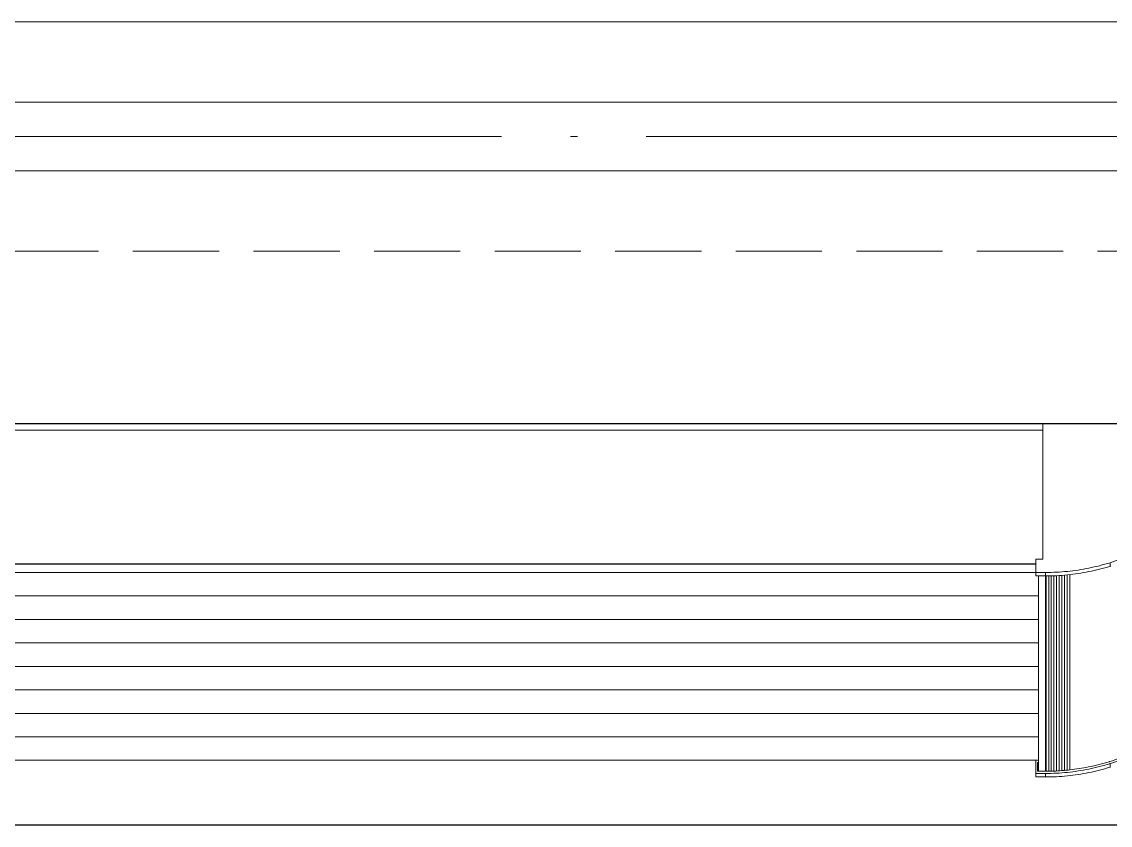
# Model space of a CAD drawing. Extents: x 27938 to 650306, y -92720 to 1524912.
# Drawn here: x 318215 to 319163, y 363724 to 364424 of the extents above; entities that cross this region are included whole.
import ezdxf

# ---------------------------------------------------------------- set-up
doc = ezdxf.new("R2010")
doc.units = 0
doc.header["$LTSCALE"] = 1000
doc.header["$MEASUREMENT"] = 0
doc.linetypes.add('DASH', pattern=[0.35, 0.25, -0.1])
doc.linetypes.add('DOTE', pattern=[2.42, 2, -0.2, 0.02, -0.2])
for name, color, linetype, lineweight in [('DOTE', 19, 'DOTE', 9), ('平面-栏杆', 135, 'Continuous', 15), ('平面-看线', 45, 'Continuous', 15), ('平面-空调预留孔', 173, 'Continuous', 15)]:
    doc.layers.add(name, color=color, linetype=linetype, lineweight=lineweight)
doc.layers.add('看线', color=251, linetype='Continuous')

# ---------------------------------------------------------------- blocks, each defined once
blk = doc.blocks.new('FGDGDRGSDGDG')
at = {"layer": 'DOTE', "linetype": 'DOTE', "ltscale": 0.3}
blk.add_line((488182.47, 515948.46), (546982.47, 515948.46), dxfattribs=at)
blk = doc.blocks.new('gdgdgdrgdfsfs')
at = {"layer": '平面-空调预留孔', "color": 0}
for p, q in [((703030.02, 763849.22), (703030.02, 763967.56)), ((703030.02, 763967.56), (703111.72, 763967.56)), ((703030.02, 763961.62), (701455.02, 763961.62)), ((703023.86, 763845.19), (701461.18, 763845.19)), ((703023.86, 763844.89), (701461.18, 763844.89)), ((703023.86, 763834.7), (703023.86, 763849.22)), ((703023.86, 763849.22), (703030.02, 763849.22)), ((703088.6, 763846.29), (703088.6, 763843.22)), ((703023.86, 763837.79), (701461.18, 763837.79)), ((703032.33, 763837.76), (703023.86, 763837.76)), ((703023.86, 763834.7), (703032.33, 763834.7)), ((703026.17, 763664.59), (703026.17, 763834.7)), ((703032.33, 763664.59), (703032.33, 763837.76)), ((703032.71, 763664.59), (703032.71, 763834.7)), ((703035.02, 763664.63), (703035.02, 763834.74)), ((703037.3, 763664.67), (703037.3, 763834.78)), ((703039.61, 763664.74), (703039.61, 763834.85)), ((703041.9, 763664.86), (703041.9, 763834.97)), ((703044.2, 763664.97), (703044.2, 763835.08)), ((703046.49, 763665.14), (703046.49, 763835.25)), ((703048.8, 763665.33), (703048.8, 763835.44)), ((703051.08, 763665.53), (703051.08, 763835.63)), ((703053.39, 763665.8), (703053.39, 763835.9)), ((703026.17, 763817.33), (701458.87, 763817.33)), ((703026.17, 763796.87), (701458.87, 763796.87)), ((703026.17, 763776.42), (701458.87, 763776.42)), ((703026.17, 763755.96), (701458.87, 763755.96)), ((703026.17, 763735.5), (701458.87, 763735.5)), ((703026.17, 763715.04), (701458.87, 763715.04)), ((703026.17, 763694.59), (701458.87, 763694.59)), ((703026.17, 763674.13), (701458.87, 763674.13)), ((703023.86, 763659.61), (703023.86, 763674.13)), ((703023.86, 763674.13), (703026.17, 763674.13)), ((703025.4, 763672.22), (703025.4, 763664.59)), ((703026.17, 763672.22), (703025.4, 763672.22)), ((703026.17, 763669.66), (703025.4, 763669.66)), ((703025.4, 763664.59), (703032.33, 763664.59)), ((703088.6, 763668.13), (703088.6, 763671.2)), ((703032.33, 763662.68), (703023.86, 763662.68)), ((703023.86, 763659.61), (703032.33, 763659.61)), ((703032.33, 763659.61), (703032.33, 763662.68))]:
    blk.add_line(p, q, dxfattribs=at)
for points, knots in [([(703133.26, 763883.2), (703129.89, 763877.56), (703121.69, 763866.55), (703106.52, 763853.71), (703094.68, 763848.16), (703088.6, 763846.29)], [0, 0, 0, 0, 21.314535, 45.206098, 69.255455, 69.255455, 69.255455, 69.255455]), ([(703088.6, 763846.29), (703082.47, 763844.4), (703070.08, 763841.25), (703051.27, 763838.4), (703038.64, 763837.76), (703032.33, 763837.76)], [0, 0, 0, 0, 24.22556, 48.472753, 72.728, 72.728, 72.728, 72.728]), ([(703032.33, 763834.7), (703038.65, 763834.7), (703051.27, 763835.33), (703070.08, 763838.18), (703082.47, 763841.33), (703088.6, 763843.22)], [0, 0, 0, 0, 24.256764, 48.502888, 72.728, 72.728, 72.728, 72.728]), ([(703088.23, 763673.05), (703094.19, 763674.89), (703105.8, 763680.33), (703120.74, 763692.97), (703128.81, 763703.85), (703132.15, 763709.47)], [0, 0, 0, 0, 23.582379, 47.010028, 68.19018, 68.19018, 68.19018, 68.19018]), ([(703133.26, 763708.11), (703129.89, 763702.47), (703121.69, 763691.46), (703106.52, 763678.62), (703094.68, 763673.07), (703088.6, 763671.2)], [0, 0, 0, 0, 21.314535, 45.206098, 69.255455, 69.255455, 69.255455, 69.255455]), ([(703053.27, 763665.76), (703058.8, 763666.38), (703070.38, 763668.2), (703081.83, 763671.1), (703087.78, 763672.91)], [0, 0, 0, 0, 21.331569, 44.806099, 44.806099, 44.806099, 44.806099]), ([(703088.6, 763671.2), (703082.47, 763669.31), (703070.08, 763666.16), (703051.27, 763663.31), (703038.65, 763662.68), (703032.33, 763662.68)], [0, 0, 0, 0, 24.225112, 48.471236, 72.728, 72.728, 72.728, 72.728]), ([(703032.33, 763659.61), (703038.64, 763659.61), (703051.27, 763660.24), (703070.08, 763663.09), (703082.47, 763666.25), (703088.6, 763668.13)], [0, 0, 0, 0, 24.255247, 48.50244, 72.728, 72.728, 72.728, 72.728])]:
    blk.add_open_spline(points, degree=3, knots=knots, dxfattribs=at)
for points in [[(703088.6, 763843.22), (703088.81, 763843.28), (703089.02, 763843.35), (703089.23, 763843.42)], [(703087.78, 763672.91), (703087.93, 763672.96), (703088.08, 763673.01), (703088.23, 763673.05)], [(703032.33, 763664.59), (703037.03, 763664.59), (703041.72, 763664.76), (703046.41, 763665.12)], [(703046.41, 763665.12), (703047.18, 763665.17), (703047.95, 763665.24), (703048.71, 763665.3)], [(703048.71, 763665.3), (703049.48, 763665.37), (703050.24, 763665.44), (703051, 763665.52)], [(703051, 763665.52), (703051.04, 763665.52), (703051.09, 763665.53), (703051.13, 763665.53)], [(703051.13, 763665.53), (703051.84, 763665.6), (703052.56, 763665.68), (703053.27, 763665.76)], [(703088.6, 763668.13), (703088.65, 763668.15), (703088.7, 763668.16), (703088.75, 763668.18)]]:
    blk.add_open_spline(points, degree=3, dxfattribs=at)

msp = doc.modelspace()

# ---------------------------------------------------------------- linework, layer by layer
at = {"layer": '平面-栏杆', "color": 8}
for p, q in [((323216.58, 364353.72), (317316.58, 364353.72)), ((323216.58, 364293.72), (317316.58, 364293.72))]:
    msp.add_line(p, q, dxfattribs=at)
at = {"layer": '平面-看线', "color": 8}
msp.add_line((323216.58, 364423.72), (317316.58, 364423.72), dxfattribs=at)
at = {"layer": '平面-看线', "color": 8, "linetype": 'DASH', "ltscale": 0.3}
msp.add_line((323216.58, 364223.72), (317316.58, 364223.72), dxfattribs=at)
at = {"layer": '看线', "color": 8, "ltscale": 0.5}
for points in [[(317316.58, 364073.72), (323216.58, 364073.72)], [(319316.58, 364073.72), (319316.58, 363723.72), (317316.58, 363723.72), (317316.58, 364073.72)]]:
    msp.add_lwpolyline(points, dxfattribs=at)

# ---------------------------------------------------------------- block references
msp.add_blockref('FGDGDRGSDGDG', (-218065.89, -151624.74))
at = {"layer": '平面-空调预留孔', "color": 8}
msp.add_blockref('gdgdgdrgdfsfs', (-383925.94, -399893.83), dxfattribs=at)

doc.saveas('drawing.dxf')
